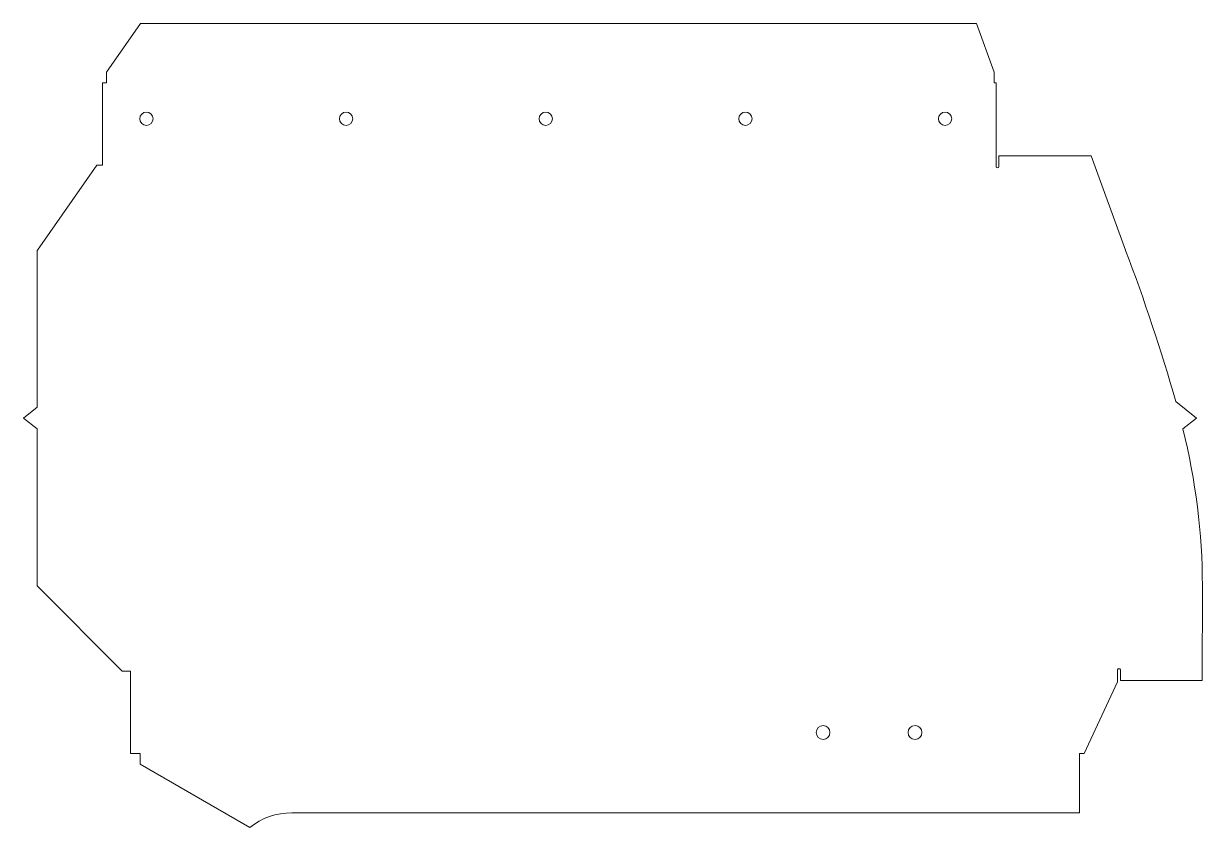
# Model space of a CAD drawing. Header units: millimetres. Extents: x -43 to 393, y -297 to 0.
import ezdxf

# ---------------------------------------------------------------- set-up
doc = ezdxf.new("R2010")
doc.units = ezdxf.units.MM
doc.layers.add('1', color=7, linetype='Continuous', true_color=0xffffff)

msp = doc.modelspace()

# ---------------------------------------------------------------- linework, layer by layer
at = {"layer": '1', "color": 163, "linetype": 'Continuous', "lineweight": 18}
for p, q in [((-12.603546, -18), (0, 0)), ((0, 0), (309.038814, 0)), ((309.038814, 0), (315.590566, -18)), ((-12.603546, -21.919137), (-12.603546, -18)), ((315.590566, -18), (315.590566, -21.919137)), ((-14.00394, -21.919137), (-12.603546, -21.919137)), ((-14.00394, -52.338274), (-14.00394, -21.919137)), ((315.590566, -21.919137), (316.318538, -21.919137)), ((316.318538, -21.919137), (316.318538, -52.838274)), ((317.318538, -52.838274), (317.318538, -48.838274)), ((317.318538, -48.838274), (351.436585, -48.838274)), ((351.436585, -48.838274), (364.126862, -83.70299)), ((-38.105241, -83.694881), (-16.149438, -52.338274)), ((-16.149438, -52.338274), (-14.00394, -52.338274)), ((-38.20438, -83.838274), (-38.105244, -83.694878)), ((-38.20438, -141.8), (-38.20438, -83.838274)), ((364.126859, -83.702991), (364.175477, -83.838274)), ((364.175477, -83.838274), (364.189069, -83.875614)), ((-38.20438, -141.8), (-43.20438, -145.8)), ((390.326035, -145.8), (382.725544, -139.719608)), ((-43.20438, -145.8), (-38.20438, -149.8)), ((385.326035, -149.8), (390.326035, -145.8)), ((-38.20438, -207.780516), (-38.20438, -149.8)), ((-38.155631, -207.829421), (-38.20438, -207.780516)), ((-37.983039, -208.004784), (-38.155631, -207.829421)), ((-6.758689, -239.329421), (-37.983042, -208.004788)), ((392.572347, -207.829073), (392.460123, -242.828459)), ((-3.622881, -239.329421), (-6.758689, -239.329421)), ((-3.622881, -269.748558), (-3.622881, -239.329421)), ((361.229973, -238.829421), (361.229973, -243.241205)), ((362.229973, -242.829421), (362.229973, -238.829421)), ((361.225164, -243.248558), (348.867947, -269.748558)), ((392.460123, -242.829421), (362.229973, -242.829421)), ((392.460123, -242.828459), (392.460123, -242.829421)), ((-0.159276, -269.748558), (-3.622881, -269.748558)), ((-0.159276, -273.667695), (-0.159276, -269.748558)), ((348.867947, -269.748558), (347.171733, -269.748558)), ((347.171733, -269.748558), (347.171733, -273.667695)), ((40.393374, -297.084135), (-0.159276, -273.667695)), ((347.171733, -273.667695), (347.171733, -291.667695)), ((347.171733, -291.667695), (55.933136, -291.667695))]:
    msp.add_line(p, q, dxfattribs=at)
at = {"layer": '1', "color": 150, "linetype": 'Continuous', "lineweight": 18}
for centre, radius in [((2.196355, -35.169137), 2.45), ((76.004774, -35.169137), 2.45), ((149.813193, -35.169137), 2.45), ((223.621612, -35.169137), 2.45), ((297.43003, -35.169137), 2.45), ((252.322676, -261.998558), 2.55), ((286.322676, -261.998558), 2.55)]:
    msp.add_circle(centre, radius, dxfattribs=at)
at = {"layer": '1', "color": 163, "linetype": 'Continuous', "lineweight": 18}
for centre, radius, start, end in [((316.818538, -52.838274), 0.5, 180, 360), ((-285.711316, -330.597561), 695.156263, 15.937153, 20.788285), ((152.256277, -208.371281), 240.316681, 0.129272, 14.106522), ((361.729973, -238.829421), 0.5, 0, 180), ((55.933136, -316.667695), 25, 90, 128.432373)]:
    msp.add_arc(centre, radius, start, end, dxfattribs=at)

doc.saveas('drawing.dxf')
